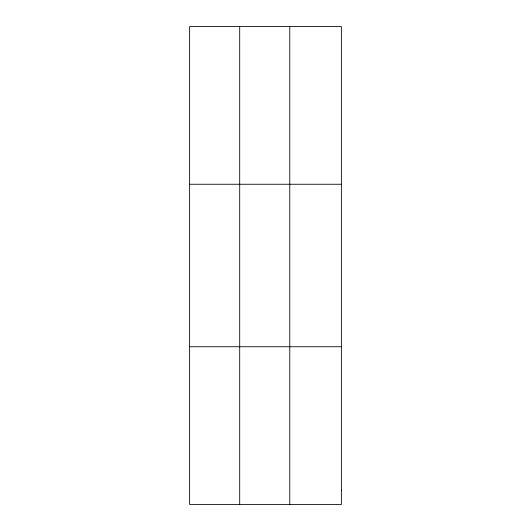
<?xml version="1.0" encoding="UTF-8"?>
<svg xmlns="http://www.w3.org/2000/svg" width="531" height="531" viewBox="0 0 531 531"><rect width="100%" height="100%" fill="white"/><g stroke="black" fill="none" stroke-linecap="round" stroke-linejoin="round"><path stroke-width="0.8" d="M239.7 26.55L239.7 504.45M289.78 26.55L289.78 504.45M189.62 184.257L341.38 184.257M189.62 346.743L341.38 346.743M341.38 490.113L341.38 504.45L189.62 504.45L189.62 26.55L341.38 26.55L341.38 490.113"/></g></svg>
